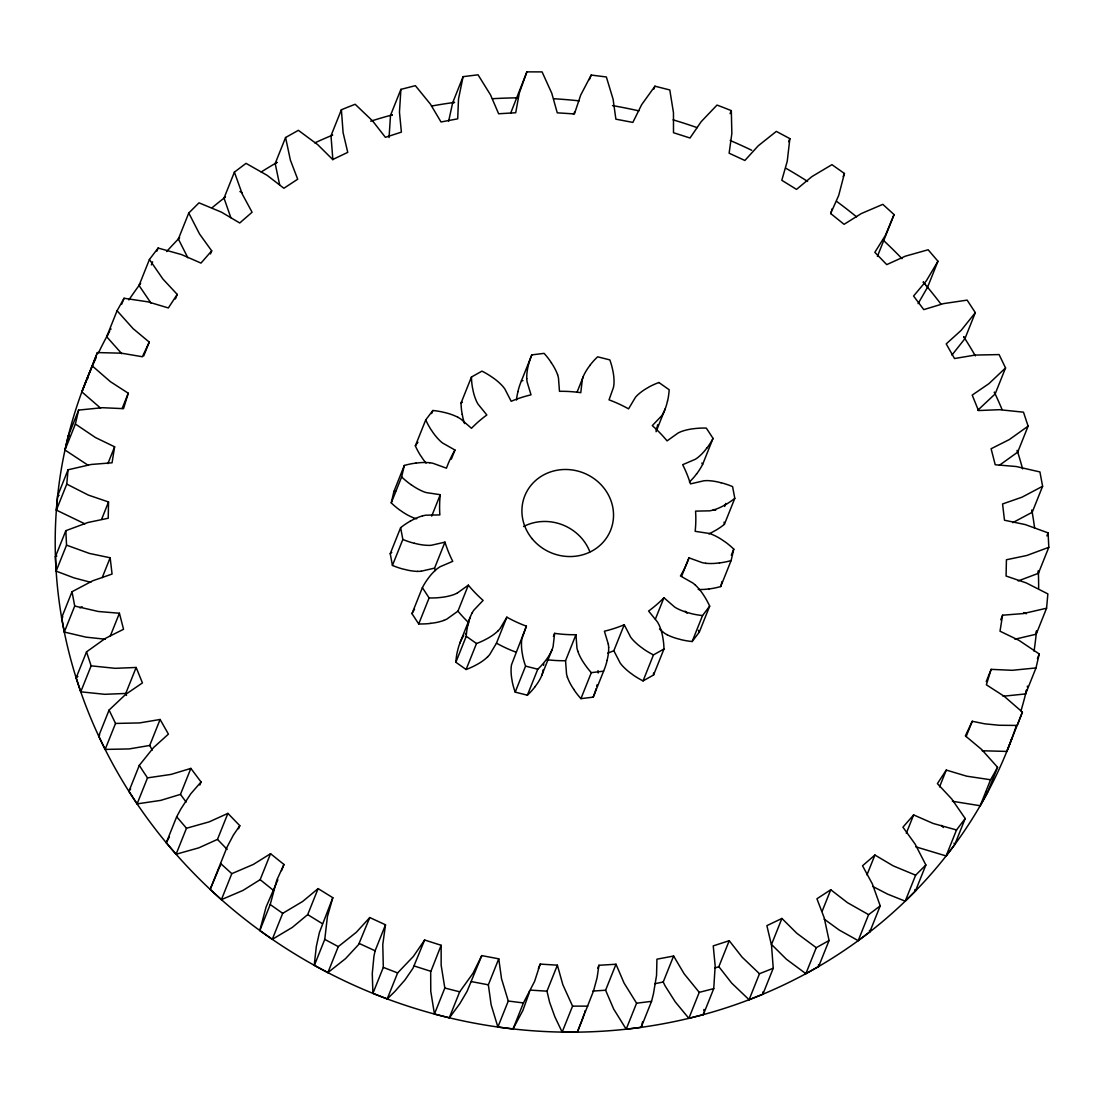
<?xml version="1.0" encoding="UTF-8"?>
<svg xmlns="http://www.w3.org/2000/svg" width="1104" height="1104" viewBox="0 0 1104 1104"><rect width="100%" height="100%" fill="white"/><g stroke="black" fill="none" stroke-linecap="round" stroke-linejoin="round"><path stroke-width="1.5" d="M96.407 355.06L92.253 365.907L110.441 381.722L128.257 393.217L123.51 408.659L102.437 407.707L78.632 410.081L75.389 424.019L95.482 437.557L114.609 446.803L112.056 462.797L91.163 464.467L68.048 469.793L66.764 484.104L88.417 495.116L108.537 501.975L108.22 518.245L87.878 522.509L65.826 530.693L55.435 556.678L56.138 571.127L73.871 577.834L90.804 582.346M529.078 993.158L522.841 1010.533L513.029 1028.942L497.876 1027.024L508.282 1001.024L501.533 978.779L498.76 958.824L481.772 955.609L467.102 991.282L459.871 1003.577L450.708 1016.066L449.287 1017.805L434.438 1014.038L444.829 988.039L441.158 965.282L441.145 945.286L424.64 940.015L413.006 968.222L405.016 979.897L394.777 991.571L387.214 998.927L372.917 993.365L383.309 967.38L382.784 944.5L385.503 924.807L369.771 917.548L358.607 944.569L345.511 958.658L327.888 972.61L314.378 965.365L314.543 962.371L316.337 946.445L319.401 932.521L332.815 897.704L318.118 888.61L302.648 901.471L282.693 913.339L272.288 939.338L259.813 930.52L266.064 907.074L277.849 879.764M314.378 965.365L324.769 939.38L327.391 916.775L332.815 897.704M448.652 121.178L452.695 102.658L463.087 76.659L478.046 74.81L490.549 94.93L498.635 113.767L515.706 112.732L519.266 93.191L526.884 71.87L542.078 71.898L551.779 93.26L557.258 112.829L574.425 113.933L580.676 95.123L591.206 75.058L606.358 76.976L613.106 99.236L615.88 119.177L632.854 122.406L641.672 104.645L654.948 86.195L669.797 89.962L673.468 112.718L673.495 132.715L690 138L701.233 121.606L717.02 105.073L724.183 107.806L731.317 110.635L731.855 133.515L729.123 153.208L744.855 160.466L758.338 145.714L776.347 131.39L789.857 138.635L787.249 161.239L781.811 180.297L796.522 189.391L811.992 176.543L831.947 164.662L844.422 173.48L838.709 195.422L830.663 213.527L844.091 224.319L861.286 213.569L882.827 204.35L894.074 214.59L885.353 235.483L874.837 252.333L886.747 264.615L905.39 256.169L928.147 249.766L937.958 261.248L927.567 287.233L918.086 303.655M84.898 523.862L56.373 510.103L57.656 495.779L68.048 469.793M1017.888 723.782L1017.226 725.438L999.134 725.259L984.699 723.824L972.251 721.271L965.379 735.885L981.58 749.423L997.561 767.266L994.124 773.531L990.578 779.755L966.635 776.167L946.28 770.068L937.406 783.619L951.717 798.951L965.2 818.519L956.519 829.96L933.115 823.446L913.643 814.918L902.934 827.158L915.092 844.049L925.87 864.984L915.63 875.182L893.177 865.853L874.92 855.034L862.541 865.771L872.353 883.918L880.219 905.873L868.6 914.65L847.486 902.686L830.76 889.755L816.932 898.78L824.233 917.879L829.063 940.498L816.256 947.687L796.826 933.28L781.922 918.459L766.88 925.649L771.53 945.369L773.242 968.236L759.483 973.742L742.081 957.127L729.233 940.691L713.239 945.893L715.171 965.89L713.736 988.646L699.246 992.344L684.163 973.825L673.606 956.036L656.935 959.183L656.549 975.412L653.389 994.124L651.539 1001.342L641.148 1027.341L626.189 1029.19L636.58 1003.205L624.077 983.084L615.991 964.247L598.934 965.282L597.126 977.578L593.566 990.826L577.351 1032.13L562.157 1032.102L554.843 1016.756L549.571 1002.128L546.977 991.171L557.382 965.186L540.201 964.082L538.366 968.663M1036.559 630.632L1036.187 634.207L1014.949 639.216M441.145 945.286L430.684 971.92L430.767 991.282L434.438 1014.038M703.952 1009.429L703.786 1010.919M1036.187 634.207L1046.578 608.221L1047.862 593.897L1026.209 582.898L1006.089 576.04L1006.42 559.756L1026.761 555.505L1048.8 547.322L1048.096 532.873L1025.243 524.579L1004.488 520.232L1002.57 503.962L1022.014 497.186L1042.604 486.271L1039.927 471.946L1016.273 466.523L995.228 464.756L991.102 448.748L1009.332 439.571L1028.114 426.144L1023.491 412.178L999.451 409.694L978.475 410.55L972.21 395.094L988.908 383.668L1005.551 367.936L999.092 354.577L975.067 355.074L954.518 358.538L946.211 343.896L961.101 330.427L975.329 312.653L967.132 300.122L943.534 303.614L923.772 309.617L913.574 296.024L926.38 280.747L937.958 261.248M543.085 669.893L542.699 672.515A23.846 22.218 21.8 0 1 541.829 675.179L552.235 649.193A23.846 22.218 21.8 0 0 553.104 646.53L554.636 633.351A129.292 120.46 21.8 0 0 575.943 634.717L576.95 648.062A23.846 22.218 21.8 0 0 577.709 650.836L577.847 651.25M543.582 665.367L543.748 663.863M703.524 1013.141L703.331 1014.631L688.855 1018.33L675.275 1001.908L665.105 985.872L663.214 982.022L673.606 956.036M463.087 76.659L458.519 98.891L457.691 118.832L441.02 121.978L430.463 104.19L415.38 85.67L400.904 89.369L390.512 115.354L389.05 137.572M400.904 89.369L399.455 112.111L401.387 132.121L385.393 137.324L372.559 120.888L355.157 104.273L347.387 107.323L341.384 109.765L330.993 135.764L332.856 159.707M1046.578 608.221L1023.463 613.548L1002.584 615.204L1000.017 631.198L1019.144 640.458L1039.25 653.982L1035.994 667.934L1025.602 693.919L1003.039 696.251M259.813 930.52L270.218 904.521L276.814 880.081L283.963 864.487L270.549 853.696L253.34 864.432L231.799 873.664L221.407 899.65L210.16 889.41L219.13 868.034M416.732 518.77L415.973 518.604A23.846 22.218 21.8 0 1 413.062 517.624L412.634 517.459A55.973 52.15 21.8 0 1 400.586 510.559L400.103 510.296A77.956 72.629 21.8 0 1 391.244 502.9L393.921 491.459L404.312 465.46A77.956 72.629 21.8 0 1 415.435 463.142L415.96 463.073M391.244 502.9L401.649 476.914L404.312 465.46M712.88 510.117L712.453 510.241A23.846 22.218 21.8 0 1 709.582 510.835L695.561 511.124A129.292 120.46 21.8 0 1 695.161 531.328L709.127 533.439A23.846 22.218 21.8 0 1 711.97 534.405L712.397 534.571A55.973 52.15 21.8 0 1 724.431 541.471L724.914 541.719A77.956 72.629 21.8 0 1 733.787 549.116L731.11 560.57L720.719 586.555A77.956 72.629 21.8 0 1 709.596 588.874L709.072 588.956M88.058 465.226L64.984 450.018L68.241 436.066L78.632 410.081M540.201 964.082L534.584 981.415L523.42 1002.943L513.029 1028.942M467.861 625.016L467.751 625.499A77.956 72.629 21.8 0 0 466.247 636.277L455.869 662.262L466.109 669.507A77.956 72.629 21.8 0 0 476.293 664.87L476.749 664.636A55.973 52.15 21.8 0 0 487.554 656.99M667.561 401.014L667.672 400.531A77.956 72.629 21.8 0 0 669.176 389.753L658.922 382.522M529.672 990.688L529.382 991.93M1027.286 686.964L1027.493 686.095M721.988 581.573L721.464 583.712M1026.665 689.572L1025.602 693.919M517.886 391.644L518.011 391.161A77.956 72.629 21.8 0 1 521.419 380.866L531.824 354.881L544.106 353.363A77.956 72.629 21.8 0 1 551.117 362.36L551.42 362.788M607.131 660.371L607.021 660.868A77.956 72.629 21.8 0 1 603.612 671.149L593.207 697.135L580.925 698.653A77.956 72.629 21.8 0 1 573.914 689.655L573.611 689.227M642.652 1021.559L641.921 1024.457M385.503 924.807L375.112 950.792L373.952 956.174L372.269 973.59L372.917 993.365M831.767 209.677L831.961 208.96M721.285 584.43L720.719 586.555M831.395 211.126L830.732 213.583M641.741 1025.174L641.148 1027.341M584.968 1010.809L584.651 1011.926M1035.994 667.934L1012.189 670.307L991.13 669.355L986.369 684.797L1004.185 696.293L1022.387 712.108L1018.219 722.954M584.113 1013.776L583.547 1015.597M583.367 1016.204L582.36 1019.24M510.669 113.174L526.884 71.87M210.16 889.41L227.107 847.016L233.33 835.162L239.803 825.682L227.893 813.386L209.249 821.845L186.479 828.248L176.088 854.234L166.276 842.752L176.668 816.767L180.918 808.887L190.757 793.804L201.052 781.977L190.868 768.398L171.092 774.401L147.508 777.878L143.354 771.655L139.297 765.362L153.539 747.587L168.415 734.119L160.108 719.477L139.559 722.927L115.534 723.437L109.075 710.079L125.732 694.333L142.43 682.921L136.151 667.465L115.175 668.32L91.135 665.836L86.526 651.871L105.308 638.429L123.538 629.266L119.411 613.244L98.353 611.492L74.713 606.055L72.022 591.73L92.612 580.828L112.07 574.052L110.152 557.768L89.383 553.421L66.544 545.141L65.826 530.693M894.074 214.59L877.404 256.404M582.153 1019.848L577.351 1032.13M497.89 630.95L498.208 630.646A23.846 22.218 21.8 0 0 500.098 628.562L506.86 617.177A129.292 120.46 21.8 0 0 526.387 626.175L511.566 664.622A23.846 22.218 21.8 0 0 511.166 667.396L511.124 667.823A55.973 52.15 21.8 0 0 512.173 680.906L512.187 681.416A77.956 72.629 21.8 0 0 515.182 692.111L527.381 695.203A77.956 72.629 21.8 0 0 534.736 687.143L535.054 686.743M526.387 626.175L521.971 638.554A23.846 22.218 21.8 0 0 521.557 641.41L521.516 641.838A55.973 52.15 21.8 0 0 522.565 654.92L522.592 655.431A77.956 72.629 21.8 0 0 525.573 666.126L515.195 692.111M100.505 408.052L81.862 391.892L97.414 352.576L121.495 353.183L142.375 356.744L149.247 342.116L133.046 328.592L117.079 310.748L124.062 298.259L148.005 301.847L168.36 307.947L177.22 294.395L162.923 279.05L149.426 259.495L158.12 248.055L181.511 254.569L200.983 263.097L211.692 250.856L199.534 233.965L188.77 213.017L199.01 202.832L221.449 212.147L239.72 222.98L252.085 212.244L242.273 194.097L234.407 172.127L246.026 163.364L267.14 175.329L283.88 188.26L297.694 179.221L290.393 160.135L285.577 137.517L298.37 130.327L317.8 144.734L332.718 159.542L347.746 152.366L343.096 132.646L341.384 109.765M1011.982 738.093L1007.828 748.94M481.772 955.609L472.954 973.355L459.678 991.82L449.287 1017.805M81.862 391.892L92.253 365.907M121.771 353.708L106.674 336.734L117.079 310.748M121.606 304.373L124.062 298.259M64.984 450.018L75.389 424.019M150.944 303.007L139.035 285.481L149.426 259.495M151.386 264.877L152.614 261.814M156.892 251.119L158.12 248.055M56.373 510.103L66.764 484.104M187.832 257.756L178.365 239.016L188.77 213.017M56.138 571.127L66.544 545.141M122.144 408.508L128.257 393.217M143.755 355.874L149.247 342.116M107.888 463.625L114.609 446.803M175.384 298.977L177.22 294.395M230.874 217.764L224.015 198.127L234.407 172.127M105.294 639.216L86.057 637.16L64.308 632.054L61.631 617.729L72.022 591.73M101.816 518.783L108.537 501.975M210.478 253.92L211.692 250.856M64.308 632.054L74.713 606.055M102.203 577.64L110.152 557.768M279.671 184.961L275.186 163.502L285.577 137.517M136.151 667.465L125.759 693.45L104.783 694.306L80.744 691.822L76.135 677.856L86.526 651.871M80.744 691.822L91.135 665.836M110.234 636.18L119.411 613.244M160.108 719.477L149.716 745.462L129.168 748.926L105.142 749.423L98.684 736.064L109.075 710.079M105.142 749.423L115.534 723.437M190.868 768.398L180.463 794.383L160.701 800.386L137.103 803.878L128.906 791.347L139.297 765.362M137.103 803.878L147.508 777.878M199.838 785.041L201.052 781.977M176.088 854.234L198.844 847.831L217.488 839.385L227.893 813.386M238.574 828.745L239.803 825.682M426.061 463.087A55.973 52.15 21.8 0 1 421.066 456.2L420.707 455.8A77.956 72.629 21.8 0 1 415.339 445.878L425.744 419.879L432.865 410.495A77.956 72.629 21.8 0 1 444.291 412.441L444.815 412.565A55.973 52.15 21.8 0 1 457.925 417.243M431.65 413.558L432.865 410.495M417.657 571.43A55.973 52.15 21.8 0 1 403.981 569.236L403.429 569.181A77.956 72.629 21.8 0 1 392.431 565.427L390.236 553.67L400.628 527.684A77.956 72.629 21.8 0 1 409.763 521.447L410.205 521.185M221.407 899.65L242.949 890.431L260.158 879.681L270.549 853.696M392.431 565.427L402.836 539.442L400.628 527.684M589.37 79.654L591.206 75.058M462.203 414.455L462.107 413.959A77.956 72.629 21.8 0 1 461.044 403.029L471.449 377.03L481.951 371.123A77.956 72.629 21.8 0 1 491.942 377.057L492.384 377.347A55.973 52.15 21.8 0 1 502.844 386.359L503.093 386.745A23.846 22.218 21.8 0 1 504.901 389.077L511.18 401.29A129.292 120.46 21.8 0 1 531.024 394.832L527.132 381.984A23.846 22.218 21.8 0 1 526.815 379.017L526.787 378.589M281.52 870.601L283.963 864.487M451.301 459.223L454.972 450.046L442.663 443.049A23.846 22.218 21.8 0 1 440.358 441.145L440.027 440.841A55.973 52.15 21.8 0 1 431.457 430.215L431.112 429.801A77.956 72.629 21.8 0 1 425.73 419.893M431.705 516.106L440.261 494.702L426.296 492.591A23.846 22.218 21.8 0 1 423.453 491.625L423.025 491.459A55.973 52.15 21.8 0 1 410.992 484.559M430.712 623.401L430.187 623.456A77.956 72.629 21.8 0 1 418.72 623.939L411.985 613.645L422.377 587.659A77.956 72.629 21.8 0 1 428.131 578.455L428.435 578.041A55.973 52.15 21.8 0 1 437.419 568.532L437.805 568.325A23.846 22.218 21.8 0 1 440.179 566.711L452.737 561.329A129.292 120.46 21.8 0 1 444.967 542.147L431.471 545.238A23.846 22.218 21.8 0 1 428.504 545.376L428.048 545.376A55.973 52.15 21.8 0 1 414.373 543.251M435.362 570.589A129.292 120.46 21.8 0 1 434.562 568.132L444.967 542.147M418.72 623.926L429.111 597.94L422.377 587.659M272.288 939.338L292.243 927.457L307.712 914.609L318.118 888.61M653.72 89.258L654.948 86.195M443.946 620.338L444.36 620.186A23.846 22.218 21.8 0 0 446.996 618.985L457.953 611.147L468.344 585.148A129.292 120.46 21.8 0 0 483.124 600.41L473.933 610.057A23.846 22.218 21.8 0 0 472.443 612.43L472.222 612.803M327.888 972.61L338.279 946.625L356.302 932.3L369.771 917.548M459.802 643.232L470.194 617.246M466.109 669.507L476.5 643.508L466.261 636.277M577.075 392.127L583.188 376.837A23.846 22.218 21.8 0 0 582.319 379.5L580.787 392.679A129.292 120.46 21.8 0 0 559.48 391.313L558.472 377.968A23.846 22.218 21.8 0 0 557.713 375.194L557.575 374.78M487.499 656.935L487.802 656.632A23.846 22.218 21.8 0 0 489.707 654.548L496.469 643.163L506.86 617.177M730.089 113.698L731.317 110.635M387.214 998.927L397.619 972.928L413.393 956.395L424.64 940.015M527.381 695.203L537.772 669.217A77.956 72.629 21.8 0 0 545.128 661.144L545.445 660.758A55.973 52.15 21.8 0 0 552.138 649.621M553.408 636.401L554.636 633.351M656.052 431.719L665.229 408.784M567.456 677.235L567.304 676.821A23.846 22.218 21.8 0 1 566.545 674.061L565.552 660.716L575.943 634.717M788.629 141.698L789.857 138.635M580.925 698.653L591.316 672.667A77.956 72.629 21.8 0 1 584.306 663.67L584.002 663.242A55.973 52.15 21.8 0 1 577.778 651.277M607.793 653.085A129.292 120.46 21.8 0 0 613.838 650.725L624.243 624.74A129.292 120.46 21.8 0 1 604.399 631.198L608.318 644.184M497.876 1027.024L491.128 1004.764L488.354 984.823L498.76 958.824M696.596 473.975L696.9 473.575A77.956 72.629 21.8 0 0 702.655 464.37L713.046 438.371L706.312 428.09A77.956 72.629 21.8 0 0 694.844 428.573L694.306 428.628A55.973 52.15 21.8 0 0 681.058 431.609L680.657 431.843A23.846 22.218 21.8 0 0 678.035 433.044L667.078 440.882A129.292 120.46 21.8 0 0 652.298 425.62L661.489 415.973A23.846 22.218 21.8 0 0 662.98 413.6L663.2 413.227M655.376 619.137L663.932 597.747L674.558 606.965A23.846 22.218 21.8 0 0 677.125 608.497L677.539 608.718A55.973 52.15 21.8 0 0 690.621 613.382L691.132 613.589A77.956 72.629 21.8 0 0 702.544 615.549L709.679 606.151A77.956 72.629 21.8 0 0 704.311 596.229L704.035 595.787A55.973 52.15 21.8 0 0 695.451 585.148M681.637 576.191L688.979 557.851L702.31 562.667A23.846 22.218 21.8 0 0 705.263 563.178L705.718 563.247M843.194 176.543L844.422 173.48M613.838 650.725L620.103 662.869A23.846 22.218 21.8 0 0 621.938 665.27L622.242 665.615A55.973 52.15 21.8 0 0 632.689 674.599L633.089 674.972A77.956 72.629 21.8 0 0 643.066 680.892L653.458 654.907L663.973 649A77.956 72.629 21.8 0 0 662.911 638.071L662.828 637.56A55.973 52.15 21.8 0 0 659.033 624.809L658.771 624.422A23.846 22.218 21.8 0 0 657.377 621.869L648.586 611.05A129.292 120.46 21.8 0 0 663.932 597.747M643.066 680.892L653.568 674.986L663.973 649M724.638 506.474L725.866 503.41M708.809 533.867A55.973 52.15 21.8 0 0 714.771 530.776L715.268 530.582A77.956 72.629 21.8 0 0 724.403 524.345L734.795 498.359L732.587 486.602A77.956 72.629 21.8 0 0 721.588 482.848L721.064 482.71M667.106 634.772A55.973 52.15 21.8 0 0 680.23 639.382L680.74 639.589A77.956 72.629 21.8 0 0 692.153 641.534L702.544 615.535M692.153 641.521L699.287 632.137L709.679 606.151M731.331 555.229L733.774 549.116M562.157 1032.102L572.562 1006.117L562.847 984.74L557.382 965.186M597.706 968.332L598.934 965.282M626.189 1029.19L613.686 1009.07L605.599 990.233L615.991 964.247M688.855 1018.33L699.246 992.344M951.938 355.074L964.937 338.638L975.329 312.653M714.868 968.029L718.842 966.676L729.233 940.691M703.331 1014.631L713.736 988.646M718.842 966.676L731.69 983.112L749.092 999.727L759.483 973.742M781.922 918.459L771.517 944.458L786.434 959.266L805.865 973.673L818.657 966.483L829.063 940.498M977.675 410.343L995.159 393.921L1005.551 367.936M749.092 999.727L762.85 994.235L773.242 968.236M822.19 911.159L830.76 889.755M805.865 973.673L816.256 947.687M999.396 465.281L1017.709 452.129L1028.114 426.144M866.971 874.906L874.92 855.034M824.15 919.108L839.288 930.092L858.208 940.636L868.6 914.65M1012.727 522.675L1032.212 512.27L1042.604 486.271M906.301 833.258L913.643 814.918M858.208 940.636L869.828 931.873L880.219 905.873M1000.748 619.799L1002.584 615.204M939.545 786.89L946.28 770.068M986.231 681.582L991.13 669.355M966.138 736.561L972.251 721.271M1046.868 535.937L1048.096 532.873M872.864 886.498L887.63 894.143L905.225 901.168L915.63 875.182M1018.164 580.952L1038.409 573.307L1048.8 547.322M905.225 901.168L915.464 890.983L925.87 864.984M915.782 846.823L946.114 855.945L956.519 829.96M946.114 855.945L954.808 844.505L965.2 818.519M1037.415 658.577L1039.25 653.982M952.352 801.256L980.186 805.741L990.578 779.755M980.186 805.741L987.155 793.252L997.561 767.266M982.187 750.761L1006.82 751.424L1022.387 712.108M96.738 354.232L97.414 352.576M1007.497 749.768L1006.82 751.424M573.459 114.264L574.618 111.987M166.276 842.752L169.423 836.832M219.613 867.095L220.372 865.688M106.674 336.734L108.813 332.815M462.038 638.416L461.831 638.802A55.973 52.15 21.8 0 0 457.539 651.015L457.36 651.498A77.956 72.629 21.8 0 0 455.855 662.262M220.883 864.749L221.393 863.825M109.255 332.028L109.682 331.241M110.552 329.682L110.993 328.895M128.906 791.347L130.631 788.905M415.352 445.878L416.622 444.07M417.064 443.477L417.933 442.29M139.035 285.481L140.636 283.314M706.988 447.989L707.291 447.575A77.956 72.629 21.8 0 0 713.046 438.385M463.749 635.766L463.583 636.001A23.846 22.218 21.8 0 0 462.038 638.429M589.978 365.272L590.281 364.872A77.956 72.629 21.8 0 1 597.637 356.813L609.836 359.904A77.956 72.629 21.8 0 1 612.83 370.599L612.927 371.11A55.973 52.15 21.8 0 1 613.976 384.206L613.865 384.634A23.846 22.218 21.8 0 1 613.479 387.407L609.035 399.855A129.292 120.46 21.8 0 1 628.562 408.853L635.338 397.481A23.846 22.218 21.8 0 1 637.229 395.384L637.532 395.08A55.973 52.15 21.8 0 1 648.31 387.449L648.724 387.131A77.956 72.629 21.8 0 1 658.922 382.508M98.684 736.064L99.705 734.974M465.322 634.055L466.371 632.965M178.365 239.016L179.635 237.719M76.135 677.856L77.887 676.435M224.015 198.127L225.451 197.009M468.344 585.148L457.387 592.986M61.631 617.729L62.928 616.929M461.058 403.029L462.341 402.242M275.186 163.502L276.759 162.592M725.218 504.845L725.659 504.597A77.956 72.629 21.8 0 0 734.795 498.359M79.916 607.862L82.22 606.814M55.435 556.678L56.842 556.057M330.993 135.764L332.704 135.047M57.656 495.779L59.147 495.351M390.512 115.354L392.306 114.871M422.528 515.913L422.97 515.789A23.846 22.218 21.8 0 1 425.84 515.195L439.861 514.906A129.292 120.46 21.8 0 1 440.261 494.702M434.562 568.132L421.148 571.223M663.214 982.022L654.893 983.678M68.241 436.066L69.787 435.818M521.419 380.88L522.951 380.645M603.598 671.149L591.316 672.667M452.695 102.658L454.558 102.396M651.539 1001.342L636.58 1003.205M719.463 562.957L719.987 562.888A77.956 72.629 21.8 0 0 731.11 560.57M605.599 990.233L592.807 991.061M87.009 378.562L87.809 378.534M516.493 97.856L517.445 97.842M587.742 1006.144L572.562 1006.117M417.657 571.361L418.112 571.361A23.846 22.218 21.8 0 0 421.079 571.237M546.977 991.171L530.886 990.15M429.704 462.783L430.16 462.838A23.846 22.218 21.8 0 1 433.113 463.349L446.444 468.179A129.292 120.46 21.8 0 1 454.972 450.046M523.42 1002.943L508.282 1001.024M488.354 984.823L471.38 981.594M537.772 669.217L525.587 666.126M459.678 991.82L444.829 988.039M414.345 543.32L413.834 543.182A77.956 72.629 21.8 0 1 402.822 539.442M430.739 971.285L414.248 966M397.619 972.928L383.309 967.38M375.112 950.792L359.38 943.534M1023.794 612.554L1026.251 613.769M457.884 417.312L458.298 417.533A23.846 22.218 21.8 0 1 460.865 419.065L471.491 428.297A129.292 120.46 21.8 0 1 486.836 414.98L478.06 404.161A23.846 22.218 21.8 0 1 476.666 401.608L476.459 401.207A55.973 52.15 21.8 0 1 472.678 388.47L472.512 387.973A77.956 72.629 21.8 0 1 471.449 377.03M667.133 634.703L666.733 634.496A23.846 22.218 21.8 0 1 664.153 632.965L659.557 629.032M338.279 946.625L324.769 939.38M239.913 191.516L242.038 192.634M322.423 923.703L307.712 914.609M282.693 913.339L270.218 904.521M410.936 484.628L410.495 484.311A77.956 72.629 21.8 0 1 401.635 476.914M273.571 890.473L260.158 879.681M231.799 873.664L220.565 863.425M883.669 240.575L882.979 239.927A496.262 462.355 21.8 0 1 902.023 258.681M695.396 585.189L695.065 584.872A23.846 22.218 21.8 0 0 692.774 582.967L680.45 575.984A129.292 120.46 21.8 0 0 688.979 557.851M227.134 849.404L217.488 839.385M186.479 828.248L176.668 816.767M923.317 282.182L925.138 284.335M926.353 285.784L927.567 287.233M986.189 792.023L987.155 793.252M941.671 825.392L943.313 827.517M186.134 802.07L180.463 794.383M963.93 337.065L964.937 338.638M701.84 463.059L702.641 464.37M953.994 843.18L954.808 844.505M152.255 750.071L149.716 745.462M624.243 624.74L630.536 636.953A23.846 22.218 21.8 0 0 632.344 639.271L632.633 639.616A55.973 52.15 21.8 0 0 643.08 648.614L643.48 648.986A77.956 72.629 21.8 0 0 653.458 654.907M994.373 392.237L995.159 393.921M914.843 889.562L915.464 890.983M126.505 695.396L125.759 693.45M1017.157 450.377L1017.709 452.129M869.4 930.396L869.828 931.873M1031.895 510.476L1032.212 512.27M724.058 522.137L724.403 524.345M818.437 964.979L818.657 966.483M1038.312 570.602L1038.409 573.307M608.621 647.441L608.608 647.013A23.846 22.218 21.8 0 0 608.332 644.184M762.823 991.972L762.85 994.235M523.544 526.525A46.23 43.084 21.8 0 1 589.867 551.834M1016.011 726.667A496.262 462.355 21.8 0 1 374.56 994.028A496.262 462.355 21.8 0 1 96.283 357.392M98.422 352.921A496.262 462.355 21.8 0 1 108.247 333.836M128.878 299.943A496.262 462.355 21.8 0 1 140.346 283.714M166.607 251.574A496.262 462.355 21.8 0 1 179.138 238.229M212.258 207.607A496.262 462.355 21.8 0 1 225.34 197.092M261.193 171.989A496.262 462.355 21.8 0 1 277.132 162.371M314.847 142.858A496.262 462.355 21.8 0 1 332.042 135.323M370.682 121.205A496.262 462.355 21.8 0 1 392.168 114.913M431.54 106.053A496.262 462.355 21.8 0 1 454.406 102.424M492.425 98.725A496.262 462.355 21.8 0 1 517.403 97.842M554.167 98.753A496.262 462.355 21.8 0 1 579.227 100.878M612.485 105.584A496.262 462.355 21.8 0 1 638.885 110.869M673.109 119.853A496.262 462.355 21.8 0 1 697.176 127.65M730.186 140.484A496.262 462.355 21.8 0 1 751.7 150.254M785.993 168.319A496.262 462.355 21.8 0 1 807.59 181.415M836.666 201.411A496.262 462.355 21.8 0 1 856.552 216.839M923.248 282.086A496.262 462.355 21.8 0 1 940.898 304.042M963.695 336.706A496.262 462.355 21.8 0 1 975.356 355.861M994.442 392.375A496.262 462.355 21.8 0 1 1002.087 409.556M1017.377 451.053A496.262 462.355 21.8 0 1 1022.621 468.924M1031.826 510.062A496.262 462.355 21.8 0 1 1034.655 528.319M1038.353 571.637A496.262 462.355 21.8 0 1 1038.643 588.308M1036.477 631.46A496.262 462.355 21.8 0 1 1034.048 651.208M1026.527 690.179A496.262 462.355 21.8 0 1 1020.965 710.935M596.16 688.592A77.956 72.629 21.8 0 1 593.221 697.135M597.029 684.88A55.973 52.15 21.8 0 1 596.657 686.343M598.009 670.611A23.846 22.218 21.8 0 1 598.202 672.998M565.552 660.716A129.292 120.46 21.8 0 1 546.894 659.695M515.996 652.16A129.292 120.46 21.8 0 1 496.469 643.163M468.8 622.794A129.292 120.46 21.8 0 1 457.953 611.147M653.513 673.026A77.956 72.629 21.8 0 1 653.582 674.986M698.446 630.315A77.956 72.629 21.8 0 1 699.287 632.137M685.06 611.133A55.973 52.15 21.8 0 1 687.061 613.217M709.044 588.874A55.973 52.15 21.8 0 1 698.225 589.481M713.722 509.551A77.956 72.629 21.8 0 1 715.696 510.172M696.527 473.933A55.973 52.15 21.8 0 1 689.434 481.91M657.087 426.986A55.973 52.15 21.8 0 1 656.273 430.408M657.639 424.75A77.956 72.629 21.8 0 1 657.377 426.02M516.506 400.021A55.973 52.15 21.8 0 1 517.969 391.672M464.563 423.563A55.973 52.15 21.8 0 1 462.286 414.455M393.907 491.446A77.956 72.629 21.8 0 1 395.867 490.921M390.223 553.656A77.956 72.629 21.8 0 1 391.782 552.455M411.985 613.645A77.956 72.629 21.8 0 1 414.538 609.146M443.974 620.407A55.973 52.15 21.8 0 1 430.712 623.318M541.747 675.607A55.973 52.15 21.8 0 1 534.985 686.702M573.68 689.186A55.973 52.15 21.8 0 1 567.387 677.263M608.704 647.441A55.973 52.15 21.8 0 1 607.062 660.358M719.449 562.888A55.973 52.15 21.8 0 1 705.718 563.316M725.176 504.79A55.973 52.15 21.8 0 1 712.908 510.186M721.05 482.779A55.973 52.15 21.8 0 0 707.374 480.585L706.905 480.654A23.846 22.218 21.8 0 0 703.952 480.778L690.455 483.883A129.292 120.46 21.8 0 0 682.672 464.701L695.244 459.305A23.846 22.218 21.8 0 0 697.604 457.705L697.963 457.442A55.973 52.15 21.8 0 0 706.919 447.934M667.478 401A55.973 52.15 21.8 0 1 663.269 413.255M583.285 376.409A55.973 52.15 21.8 0 1 590.047 365.327M551.351 362.83A55.973 52.15 21.8 0 1 557.644 374.753M531.811 354.881A77.956 72.629 21.8 0 0 528.416 365.176L528.278 365.659A55.973 52.15 21.8 0 0 526.718 378.589M415.973 463.142A55.973 52.15 21.8 0 1 429.704 462.714M410.246 521.24A55.973 52.15 21.8 0 1 422.515 515.844M429.111 597.94A77.956 72.629 21.8 0 0 440.579 597.457L441.117 597.402A55.973 52.15 21.8 0 0 454.365 594.421L454.751 594.187A23.846 22.218 21.8 0 0 457.387 592.986M467.944 625.03A55.973 52.15 21.8 0 1 472.153 612.775M476.5 643.522A77.956 72.629 21.8 0 0 486.685 638.885L487.154 638.65A55.973 52.15 21.8 0 0 497.945 631.005M532.349 539.014A46.23 43.084 21.8 0 0 610.622 530.237A46.23 43.084 21.8 0 0 560.17 469.78A46.23 43.084 21.8 0 0 532.349 539.014"/></g></svg>
